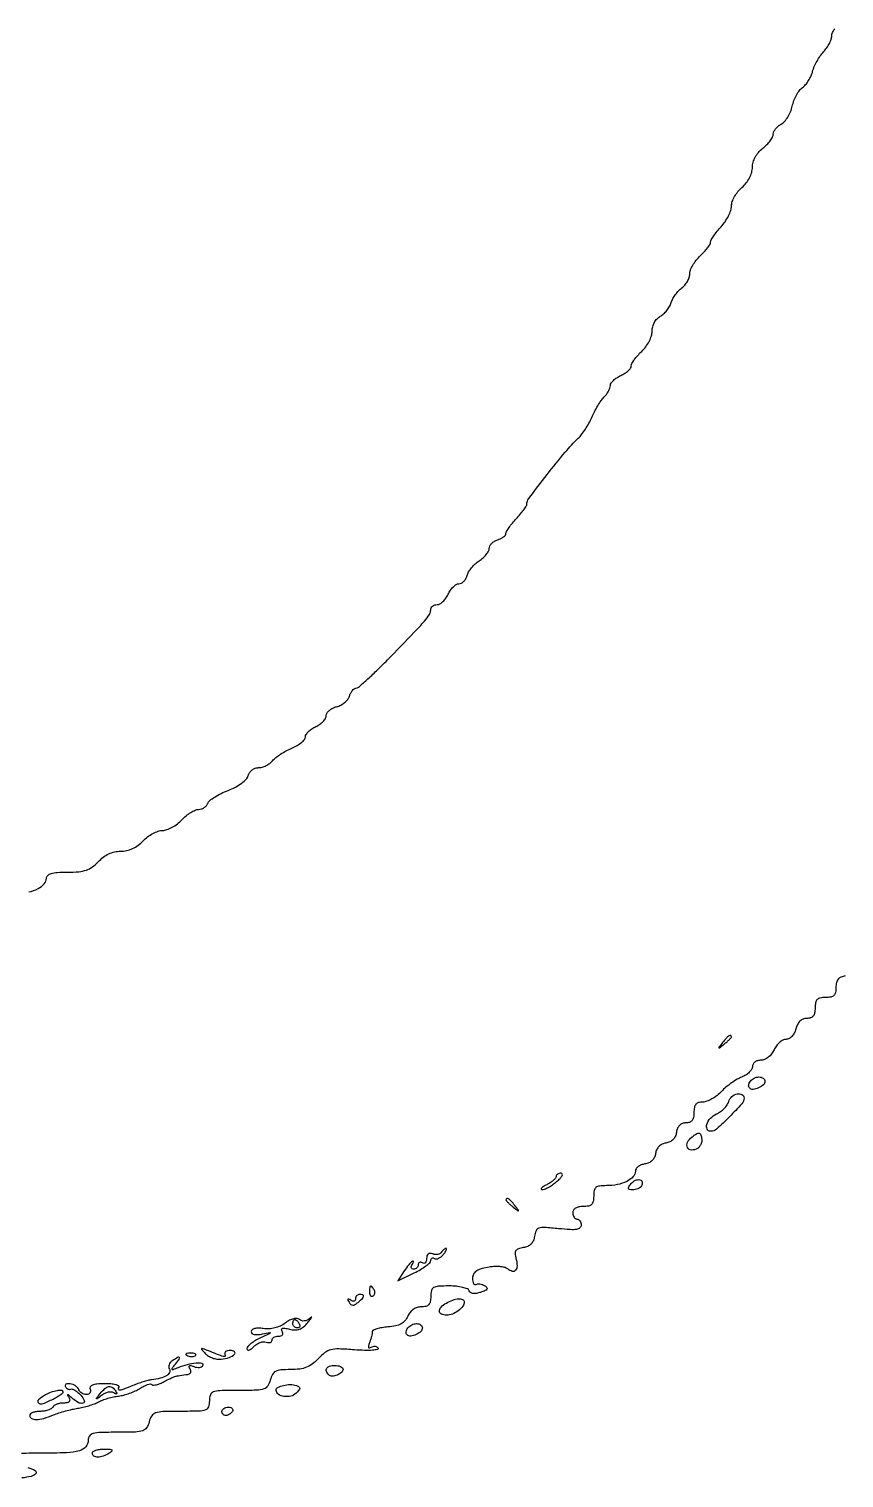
# Model space of a CAD drawing. Extents: x 0 to 2372, y 0 to 2187.
# Drawn here: x 1643.8 to 1838.9, y 742.1 to 1088.7 of the extents above; entities that cross this region are included whole.
import ezdxf

# ---------------------------------------------------------------- set-up
doc = ezdxf.new("R2010")
doc.units = 0

msp = doc.modelspace()

# ---------------------------------------------------------------- linework, layer by layer
for points in [[(1643.783742, 882.264871, 0.068785), (1645.983854, 883.051444, 0.087258), (1647.481004, 884.200927, 0.187641), (1648, 885.535184, -0.209694), (1648.300608, 886.220442, -0.115906), (1649.111499, 886.677452, -0.056555), (1650.591398, 886.930643, -0.014115), (1653.047749, 887, 0.020665), (1655.748706, 887.111677, 0.061228), (1657.56182, 887.488568, 0.076687), (1658.994122, 888.234836, 0.047532), (1660.41242, 889.5, -0.045648), (1661.59688, 890.564599, -0.050941), (1662.914092, 891.352613, -0.052838), (1664.318073, 891.836267, -0.056605), (1665.759711, 892, 0.056918), (1667.195959, 892.164029, 0.051182), (1668.613497, 892.6491, 0.049375), (1669.949763, 893.433202, 0.045653), (1671.14504, 894.482723, -0.042709), (1672.215751, 895.434071, -0.03702), (1673.483194, 896.241222, -0.038761), (1674.748543, 896.799588, -0.082832), (1675.797749, 896.982723, 0.083721), (1676.844377, 897.167314, 0.039459), (1678.10113, 897.7293, 0.037658), (1679.356241, 898.542059, 0.04339), (1680.41242, 899.5, -0.032445), (1681.421995, 900.456714, -0.033315), (1682.538343, 901.265625, -0.035317), (1683.596776, 901.82996, -0.105194), (1684.396056, 902, 0.079403), (1685.074829, 902.108477, 0.065399), (1685.736729, 902.426221, 0.066645), (1686.282188, 902.89626, 0.090252), (1686.619557, 903.450966, -0.132415), (1687.103867, 904.115619, -0.027884), (1688.282295, 904.960539, -0.027396), (1689.802768, 905.814034, -0.022983), (1691.49807, 906.552413, 0.029502), (1693.244574, 907.340318, 0.038039), (1694.736377, 908.273156, 0.042993), (1695.832127, 909.235745, 0.127761), (1696.316278, 910.101448, -0.089299), (1696.654623, 910.831656, -0.075891), (1697.242889, 911.446243, -0.075777), (1697.988669, 911.858054, -0.088545), (1698.783936, 912, 0.070424), (1699.63915, 912.121056, 0.04462), (1700.579234, 912.486128, 0.044036), (1701.457157, 913.021505, 0.060776), (1702.127555, 913.654904, -0.053855), (1702.879278, 914.385031, -0.021379), (1704.051532, 915.222744, -0.020863), (1705.405071, 916.02675, -0.024592), (1706.75, 916.668324, 0.032398), (1707.994085, 917.285797, 0.041256), (1709.045312, 918.017308, 0.046429), (1709.781959, 918.750726, 0.175469), (1710, 919.352905, -0.146077), (1710.175964, 919.94235, -0.053103), (1710.734375, 920.624042, -0.04701), (1711.543417, 921.284227, -0.04076), (1712.5, 921.818046, 0.046055), (1713.456388, 922.365094, 0.050364), (1714.265625, 923.063845, 0.056501), (1714.820714, 923.801642, 0.133823), (1715, 924.459509, -0.143979), (1715.182478, 925.080067, -0.072162), (1715.723849, 925.702244, -0.062272), (1716.521726, 926.232175, -0.054049), (1717.464165, 926.580362, 0.059741), (1718.451486, 926.957916, 0.050787), (1719.381678, 927.575451, 0.053156), (1720.120154, 928.326395, 0.091122), (1720.531553, 929.099414, -0.042122), (1720.831797, 929.826679, -0.051634), (1721.233773, 930.441703, -0.0603), (1721.67125, 930.864444, -0.163385), (1722.075012, 931, 0.179214), (1722.66345, 931.217912, 0.005313), (1724.675909, 932.982813, 0.009985), (1727.013963, 935.163339, 0.006651), (1729.608796, 937.75, 0.001216), (1736.048045, 944.374202, 0.014147), (1738.486013, 947.041456, 0.036596), (1739.662642, 948.624881, 0.142428), (1740, 949.785169, -0.124441), (1740.117124, 950.248481, -0.100781), (1740.446923, 950.643143, -0.090506), (1740.94024, 950.908361, -0.078352), (1741.521439, 951, 0.1326), (1742.186674, 951.179578, 0.056806), (1742.930559, 951.734375, 0.050694), (1743.633475, 952.543632, 0.046624), (1744.181954, 953.5, -0.043981), (1744.723799, 954.456461, -0.049113), (1745.407401, 955.265625, -0.055293), (1746.123099, 955.821879, -0.138429), (1746.754135, 956, 0.12288), (1747.340162, 956.14623, 0.074831), (1747.916322, 956.57382, 0.06743), (1748.395707, 957.206643, 0.064557), (1748.698073, 957.95343, -0.073354), (1749.064465, 958.814686, -0.035292), (1749.762541, 959.794117, -0.034035), (1750.649981, 960.731905, -0.041246), (1751.604453, 961.476483, 0.037709), (1752.521095, 962.181192, 0.040712), (1753.296308, 962.999087, 0.044449), (1753.833997, 963.80494, 0.125542), (1754, 964.455665, -0.124618), (1754.148423, 965.041929, -0.069743), (1754.5875, 965.637632, -0.062599), (1755.235261, 966.152222, -0.059811), (1756, 966.5, 0.037517), (1756.765483, 966.807815, 0.047843), (1757.4125, 967.20713, 0.055843), (1757.860429, 967.632974, 0.176576), (1758, 968.015866, -0.135796), (1758.13574, 968.506442, -0.017476), (1758.734375, 969.43054, -0.019369), (1759.542663, 970.497078, -0.015042), (1760.5, 971.594501, 0.012275), (1761.457522, 972.679952, 0.016565), (1762.265625, 973.710106, 0.013606), (1762.876979, 974.594484, 0.145422), (1763, 975.008518, -0.163551), (1763.470594, 976.408708, -0.00368), (1767.846779, 982.09623, -0.008758), (1772.199464, 987.471112, -0.029026), (1775.32158, 990.780743, 0.042011), (1776.118827, 991.67104, 0.018875), (1777.016981, 992.95995, 0.01853), (1777.868879, 994.401337, 0.023986), (1778.535196, 995.785044, -0.019741), (1779.180818, 997.155408, -0.016517), (1779.969634, 998.55642, -0.016834), (1780.777012, 999.790112, -0.043087), (1781.463616, 1000.606473, 0.0368), (1782.051551, 1001.287964, 0.034284), (1782.548687, 1002.064036, 0.03612), (1782.892812, 1002.816416, 0.089429), (1783, 1003.410914, -0.15051), (1783.174579, 1003.977733, -0.051737), (1783.734375, 1004.641082, -0.045782), (1784.543345, 1005.28857, -0.039007), (1785.5, 1005.818046, 0.035632), (1786.4568, 1006.339208, 0.043242), (1787.265625, 1006.962319, 0.04873), (1787.828595, 1007.590688, 0.159629), (1788, 1008.113891, -0.129171), (1788.155604, 1008.70616, -0.027503), (1788.734375, 1009.611454, -0.027047), (1789.542979, 1010.615681, -0.022855), (1790.5, 1011.58758, 0.046863), (1791.462993, 1012.664235, 0.039621), (1792.270717, 1013.961574, 0.041326), (1792.821145, 1015.281581, 0.078274), (1793, 1016.417067, -0.064345), (1793.138388, 1017.487975, -0.06053), (1793.545156, 1018.512517, -0.062874), (1794.165641, 1019.373556, -0.082533), (1794.932275, 1019.963755, 0.062115), (1795.724248, 1020.52375, 0.038439), (1796.505855, 1021.355353, 0.038084), (1797.161873, 1022.311283, 0.054881), (1797.575735, 1023.248939, -0.048274), (1797.983341, 1024.206385, -0.031561), (1798.623367, 1025.222595, -0.031684), (1799.380489, 1026.142745, -0.051457), (1800.143459, 1026.806704, 0.062884), (1800.853793, 1027.453872, 0.048424), (1801.454641, 1028.314433, 0.049542), (1801.863833, 1029.246342, 0.078848), (1802, 1030.104453, -0.093544), (1802.174987, 1031.031593, -0.038202), (1802.734375, 1032.191224, -0.036095), (1803.543359, 1033.378849, -0.038331), (1804.5, 1034.41242, 0.019627), (1805.457177, 1035.372011, 0.024371), (1806.265625, 1036.339354, 0.023827), (1806.852303, 1037.197306, 0.138917), (1807, 1037.718648, -0.129879), (1807.142401, 1038.25761, -0.019814), (1807.734375, 1039.209749, -0.021044), (1808.54277, 1040.300173, -0.016847), (1809.5, 1041.405499, 0.037091), (1810.45674, 1042.605059, 0.033189), (1811.265625, 1043.976907, 0.034742), (1811.824793, 1045.310786, 0.082057), (1812, 1046.371186, -0.086514), (1812.178776, 1047.396671, -0.041884), (1812.734375, 1048.611593, -0.039878), (1813.543397, 1049.813768, -0.04579), (1814.5, 1050.813051, 0.04773), (1815.502602, 1051.868536, 0.045778), (1816.302787, 1053.109196, 0.048199), (1816.825526, 1054.39915, 0.072298), (1817, 1055.599466, -0.070472), (1817.171101, 1056.807409, -0.054631), (1817.677385, 1058.037071, -0.051775), (1818.472915, 1059.191983, -0.049449), (1819.5, 1060.17866, 0.031454), (1820.456765, 1061.033861, 0.034674), (1821.265625, 1061.97647, 0.037084), (1821.832306, 1062.868943, 0.123521), (1822, 1063.537396, -0.11291), (1822.139055, 1064.145325, -0.05526), (1822.563623, 1064.822305, -0.05075), (1823.184807, 1065.460406, -0.051551), (1823.918718, 1065.956499, 0.090458), (1824.705916, 1066.582498, 0.04186), (1825.484031, 1067.638841, 0.039646), (1826.137485, 1068.91905, 0.044154), (1826.553073, 1070.241638, -0.038246), (1826.956037, 1071.579008, -0.033456), (1827.572959, 1072.90314, -0.03494), (1828.297109, 1074.026124, -0.079464), (1829.020091, 1074.726626, 0.065179), (1829.738709, 1075.384352, 0.0348), (1830.449324, 1076.359256, 0.03396), (1831.046938, 1077.473221, 0.04468), (1831.426178, 1078.561893, -0.041164), (1831.818277, 1079.713436, -0.024023), (1832.464184, 1081.022038, -0.023904), (1833.242097, 1082.278586, -0.036989), (1834.040441, 1083.273784, 0.035732), (1834.790348, 1084.203803, 0.032768), (1835.42438, 1085.257593, 0.034371), (1835.863456, 1086.274998, 0.084879), (1836, 1087.073552, -0.113902), (1836.177075, 1087.840778, -0.047455), (1836.734375, 1088.752835, -0.043687)], [(1839.239784, 862.180449, 0.064322), (1838.201717, 861.892952, 0.122773), (1837.513257, 861.377176, 0.116667), (1837.126155, 860.578294, 0.054788), (1837, 859.430449, -0.048567), (1836.881089, 858.209141, -0.152513), (1836.492846, 857.493045, -0.148603), (1835.758735, 857.114354, -0.045331), (1834.5, 857, 0.045527), (1833.231486, 856.884257, 0.152009), (1832.5, 856.5, 0.152009), (1832.115743, 855.768514, 0.045527), (1832, 854.5, -0.044938), (1831.893853, 853.321345, -0.123229), (1831.551905, 852.565506, -0.14899), (1830.941934, 852.143784, -0.077433), (1830.019052, 852, 0.093626), (1829.134108, 851.832827, 0.098003), (1828.387137, 851.355308, 0.085775), (1827.806974, 850.568699, 0.054667), (1827.410644, 849.5, -0.05616), (1827.037604, 848.503218, -0.071617), (1826.473437, 847.701664, -0.083107), (1825.786378, 847.180794, -0.1213), (1825.052107, 847, 0.120304), (1824.306032, 846.817852, 0.059486), (1823.49493, 846.265625, 0.053933), (1822.746199, 845.456183, 0.052841), (1822.181954, 844.5, -0.056219), (1821.583572, 843.5014, -0.06243), (1820.795795, 842.70006, -0.068524), (1819.909677, 842.178006, -0.099216), (1819.021439, 842, 0.070701), (1818.23362, 841.888041, 0.091228), (1817.581438, 841.561428, 0.105212), (1817.152976, 841.067858, 0.126988), (1817, 840.475249, -0.138024), (1816.815889, 839.820999, -0.061682), (1816.254372, 839.114907, -0.054341), (1815.432652, 838.467661, -0.048859), (1814.461691, 837.985435, 0.042711), (1813.322383, 837.436923, 0.021566), (1811.985641, 836.566492, 0.021249), (1810.673237, 835.542011, 0.02953), (1809.59702, 834.510186, -0.040738), (1808.549181, 833.549651, -0.03703), (1807.326774, 832.737367, -0.039055), (1806.119449, 832.177216, -0.08932), (1805.135329, 832, 0.065318), (1804.11141, 831.865666, 0.151904), (1803.463533, 831.457305, 0.132645), (1803.108814, 830.709928, 0.044877), (1803, 829.5, -0.045013), (1802.894691, 828.332615, -0.119974), (1802.556955, 827.573759, -0.147496), (1801.959762, 827.147084, -0.082056), (1801.069551, 827, 0.089135), (1800.229196, 826.84899, 0.107865), (1799.556336, 826.417234, 0.098278), (1799.08185, 825.707764, 0.0632), (1798.819551, 824.75, -0.071093), (1798.538322, 823.783023, -0.087695), (1798.009039, 823.009232, -0.088854), (1797.252863, 822.470878, -0.075159), (1796.311493, 822.188507, 0.074927), (1795.380287, 821.909654, 0.086432), (1794.622985, 821.377015, 0.086432), (1794.090346, 820.619713, 0.074927), (1793.811493, 819.688507, -0.075159), (1793.529122, 818.747137, -0.088854), (1792.990768, 817.990961, -0.087695), (1792.216977, 817.461678, -0.071093), (1791.25, 817.180449, 0.057987), (1790.38958, 816.954392, 0.069727), (1789.660938, 816.544907, 0.082413), (1789.169495, 816.022762, 0.148749), (1789, 815.465633, -0.194003), (1788.471913, 814.155831, -0.085414), (1786.939852, 813.029629, -0.066804), (1784.690165, 812.25889, -0.049204), (1782.065741, 812, 0.028679), (1780.406178, 811.904732, 0.143323), (1779.556574, 811.546134, 0.175443), (1779.128096, 810.830264, 0.048036), (1779, 809.5, -0.045527), (1778.884257, 808.231486, -0.152009), (1778.5, 807.5, -0.152009), (1777.768514, 807.115743, -0.045527), (1776.5, 807, 0.04716), (1775.456621, 806.90137, 0.088208), (1774.666667, 806.6, 0.118484), (1774.177821, 806.11998, 0.140575), (1774, 805.5, 0.064853), (1774.074694, 804.926543, 0.082425), (1774.29375, 804.440625, 0.098894), (1774.618646, 804.115568, 0.148195), (1775, 804, -0.141414), (1775.381339, 803.889946, -0.099797), (1775.70625, 803.580599, -0.084761), (1775.925109, 803.117973, -0.068297), (1776, 802.572253, -0.221004), (1775.693139, 801.911919, -0.136229), (1774.899957, 801.548175, -0.055209), (1773.375648, 801.473614, -0.010354), (1770.586712, 801.703206, 0.008321), (1767.226867, 801.993559, 0.094395), (1765.908328, 801.836351, 0.214593), (1765.221522, 801.222117, 0.069577), (1764.836712, 799.880953, -0.064147), (1764.542251, 798.811188, -0.09573), (1764.005947, 798.00603, -0.096692), (1763.212779, 797.463939, -0.066617), (1762.161944, 797.16891, 0.043857), (1760.993248, 796.897324, 0.165962), (1760.401774, 796.452412, 0.167449), (1760.208726, 795.741442, 0.044835), (1760.393736, 794.567368, -0.049888), (1760.652745, 792.808541, -0.180813), (1760.312202, 791.749965, -0.301195), (1759.523828, 791.491603, -0.106476), (1758.417812, 792.06821, 0.113608), (1757.675787, 792.441852, 0.040499), (1756.497132, 792.631192, 0.036348), (1755.080717, 792.639213, 0.02962), (1753.575803, 792.448243, 0.027629), (1751.8626, 792.02774, 0.084233), (1750.795075, 791.493501, 0.126679), (1750.209756, 790.779533, 0.109102), (1750, 789.829692, 0.039721), (1750.056688, 789.117241, 0.085913), (1750.234338, 788.598939, 0.162016), (1750.496348, 788.355855, 0.250097), (1750.797746, 788.375, -0.121643), (1751.199856, 788.504462, -0.055983), (1751.753128, 788.480952, -0.050732), (1752.360282, 788.322233, -0.049166), (1752.929874, 788.04334, -0.079095), (1753.430933, 787.611414, -0.328945), (1753.455655, 787.236851, -0.153325), (1753.02744, 786.878482, -0.021309), (1751.92636, 786.476628, -0.037261), (1750.920249, 786.238032, -0.075455), (1750.108312, 786.231753, -0.109741), (1749.532719, 786.449392, -0.168812), (1749.210899, 786.867304, 0.221618), (1748.795079, 787.306613, 0.036182), (1747.646847, 787.667271, 0.034002), (1746.135836, 787.91737, 0.024018), (1744.416667, 788, 0.013184), (1741.796624, 787.930901, 0.116102), (1740.691667, 787.608491, 0.209021), (1740.163261, 786.904117, 0.057941), (1740, 785.5, -0.044991), (1739.888863, 784.267398, -0.139854), (1739.523713, 783.526198, -0.152814), (1738.845727, 783.127257, -0.057207), (1737.737128, 783, 0.077327), (1736.738161, 782.844576, 0.074349), (1735.818784, 782.392365, 0.072098), (1735.048997, 781.675966, 0.066077), (1734.487128, 780.75, -0.075596), (1733.810013, 779.680332, -0.090253), (1732.880097, 778.935194, -0.071993), (1731.577396, 778.457051, -0.031375), (1729.75, 778.189635, 0.021389), (1728.312945, 778.008554, 0.033481), (1727.101562, 777.718447, 0.036012), (1726.221685, 777.373131, 0.288858), (1726, 777.021422, -0.048867), (1725.956416, 776.576544, -0.014133), (1725.803205, 775.902729, -0.014068), (1725.586508, 775.149075, -0.014575), (1725.330061, 774.417743, 0.025479), (1725.088737, 773.678298, 0.163644), (1725.111964, 773.29099, 0.369149), (1725.333202, 773.17603, 0.081564), (1725.760963, 773.352267, -0.080325), (1726.223466, 773.54415, -0.091457), (1726.701848, 773.568355, -0.100742), (1727.121243, 773.423454, -0.121532), (1727.418116, 773.132491, -0.520465), (1727.275526, 772.800976, -0.03316), (1726.037696, 772.628389, -0.025685), (1724.164992, 772.589281, -0.011942), (1721.737214, 772.721392, 0.011176), (1718.004255, 772.930258, 0.068398), (1716.089256, 772.732232, 0.103741), (1714.670269, 772.05313, 0.042085), (1713.075686, 770.605213, -0.042697), (1711.673215, 769.334862, -0.069323), (1710.274123, 768.54815, -0.063431), (1708.624862, 768.132077, -0.030117), (1706.434094, 768, 0.018626), (1704.070977, 767.911939, 0.100812), (1702.842013, 767.564604, 0.152313), (1702.104666, 766.837088, 0.061051), (1701.589356, 765.5, -0.081609), (1700.976294, 764.084673, -0.172096), (1700.041911, 763.362, -0.072613), (1698.305862, 763.059528, -0.006882), (1693.980948, 763, 0.005625), (1689.509149, 762.949689, 0.08052), (1687.948095, 762.660471, 0.227839), (1687.241109, 761.944205, 0.082901), (1687, 760.5, -0.08197), (1686.761727, 759.056344, -0.227732), (1686.060841, 758.34069, -0.081428), (1684.515486, 758.050692, -0.005751), (1680.108408, 758, 0.007047), (1675.847609, 757.939948, 0.073332), (1674.127501, 757.636548, 0.171927), (1673.199459, 756.914036, 0.080889), (1672.589356, 755.5, -0.081609), (1671.976294, 754.084673, -0.172096), (1671.041911, 753.362, -0.072613), (1669.305862, 753.059528, -0.006882), (1664.980948, 753, 0.006913), (1660.9514, 752.944283, 0.059357), (1659.171937, 752.682208, 0.169668), (1658.326488, 752.102645, 0.159771), (1658, 751.106989, -0.180994), (1657.413018, 749.538554, -0.147859), (1655.886052, 748.579126, -0.05795), (1652.818692, 748.110443, -0.008964), (1646.658759, 748, 0.007256), (1642.024518, 747.932742, 0.045593)], [(1643.564004, 744.546181, -0.080385), (1645.302396, 743.848988, -0.493543), (1645.394645, 743.028912, -0.136263), (1644.327357, 742.452737, -0.025373), (1642.11246, 742.064726, -0.024658)]]:
    msp.add_lwpolyline(points, format="xyb")
for points in [[(1809.872445, 846.25, 0.001576), (1808.99236, 845.120493, 0.377591), (1809, 845, 0.377591), (1809.120493, 844.99236, 0.001576), (1810.25, 845.872445, 0.012436), (1810.920402, 846.425681, 0.017649), (1811.485938, 846.952641, 0.013803), (1811.91885, 847.410139, 0.184603), (1812, 847.622445, 0.307699), (1811.806605, 847.90695, 0.241985), (1811.426111, 847.869516, 0.065617), (1810.76332, 847.306759, 0.017685)], [(1820, 836.968615, -0.213422), (1819.621817, 836.122972, -0.075769), (1818.486858, 835.381846, -0.076784), (1817.197884, 835.019605, -0.230479), (1816.356736, 835.30993, -0.242984), (1816.115307, 836.067091, -0.130219), (1816.532249, 836.983357, -0.102648), (1817.459491, 837.733481, -0.119467), (1818.559017, 838, -0.069866), (1819.109745, 837.922668, -0.085761), (1819.576711, 837.697031, -0.100101), (1819.888923, 837.361922, -0.138501)], [(1815, 832.966667, -0.185656), (1814.466532, 831.579478, -0.012784), (1811.520831, 828.479169, -0.012784), (1808.420522, 825.533468, -0.185656), (1807.033333, 825, -0.278622), (1806.169182, 825.522071, -0.20422), (1806.076398, 826.665383, -0.111969), (1806.95137, 828.108858, -0.094108), (1808.415246, 829.143337, 0.050162), (1809.375676, 829.703191, 0.04244), (1810.265284, 830.472229, 0.044388), (1810.959154, 831.322571, 0.085185), (1811.321626, 832.121898, -0.149986), (1812.043505, 833.290039, -0.124074), (1813.351489, 833.958782, -0.181464), (1814.49832, 833.805023, -0.276354)], [(1803.856752, 820.911468, -0.139901), (1802.42287, 820.506007, -0.283124), (1801.46237, 821.100497, -0.234502), (1801.457206, 822.366015, -0.119622), (1802.5, 823.617435, -0.014631), (1803.685024, 824.443401, -0.167375), (1804.228874, 824.580981, -0.286156), (1804.582388, 824.317051, -0.04193), (1804.848393, 823.419942, -0.079039), (1804.881302, 822.715681, -0.066449), (1804.700811, 821.989959, -0.068044), (1804.342958, 821.353704, -0.092513)], [(1770, 814.152814, -0.177225), (1769.854547, 813.755341, -0.03992), (1769.339062, 813.235731, -0.036638), (1768.611401, 812.69808, -0.02844), (1767.75, 812.220495, 0.020291), (1766.956361, 811.797229, 0.068467), (1766.495582, 811.434238, 0.293146), (1766.44997, 811.205133, 0.292341), (1766.639216, 811.06768, 0.112861), (1767.229692, 811.166265, 0.026739), (1768.137268, 811.597608, 0.026176), (1769.151801, 812.21889, 0.023198), (1770.139216, 812.966731, 0.02528), (1770.96202, 813.725817, 0.067134), (1771.439332, 814.365507, 0.187461), (1771.494597, 814.768299, 0.339712), (1771.25, 814.966731, 0.066156), (1770.772146, 814.916124, 0.08509), (1770.367188, 814.741366, 0.102258), (1770.096663, 814.473222, 0.147559)], [(1790.457295, 811.930902, -0.09982), (1790.123319, 811.574235, -0.052232), (1789.591712, 811.273452, -0.048999), (1788.959247, 811.06904, -0.053722), (1788.318538, 811, -0.038489), (1787.547214, 811.059463, -0.309419), (1787.301216, 811.290494, -0.209835), (1787.380863, 811.689439, -0.020503), (1787.990862, 812.48899, -0.107759), (1789.000764, 813.278267, -0.169397), (1790.083985, 813.401285, -0.296611), (1790.62334, 812.846817, -0.189332)], [(1758, 808.622445, 0.184603), (1758.08115, 808.410139, 0.013803), (1758.514062, 807.952641, 0.017649), (1759.079598, 807.425681, 0.012436), (1759.75, 806.872445, 0.001576), (1760.879507, 805.99236, 0.377591), (1761, 806, 0.377591), (1761.00764, 806.120493, 0.001576), (1760.127555, 807.25, 0.017685), (1759.23668, 808.306759, 0.065617), (1758.573889, 808.869516, 0.241985), (1758.193395, 808.90695, 0.307699)], [(1742.526992, 796.043674, -0.126981), (1742.190464, 795.720854, -0.081026), (1741.678351, 795.533742, -0.072258), (1741.073335, 795.506898, -0.066719), (1740.467975, 795.650663, 0.083779), (1739.851108, 795.77522, 0.170709), (1739.385753, 795.628159, 0.160721), (1739.096779, 795.212787, 0.072405), (1739, 794.547972, -0.061057), (1738.927278, 793.954667, -0.130242), (1738.70625, 793.552903, -0.191558), (1738.379215, 793.402804, -0.152499), (1738, 793.5, 0.082592), (1737.6179, 793.656512, 0.161196), (1737.29375, 793.6254, 0.182303), (1737.078288, 793.413961, 0.108972), (1737, 793.059017, -0.099038), (1736.919152, 792.654856, -0.097945), (1736.688914, 792.311086, -0.097945), (1736.345144, 792.080848, -0.099038), (1735.940983, 792, -0.108972), (1735.586039, 792.078288, -0.182303), (1735.3746, 792.29375, -0.161196), (1735.343488, 792.6179, -0.082592), (1735.5, 793, 0.077578), (1735.842537, 793.813058, 0.706975), (1735.631677, 793.952384, 0.062401), (1734.71654, 793.062284, 0.023651), (1733.668283, 791.616488), (1732.106546, 789.232976), (1736.053273, 791.139827, 0.019854), (1737.564964, 791.945712, 0.027801), (1738.840649, 792.790771, 0.027021), (1739.777166, 793.571116, 0.208464), (1740, 794.082356, -0.095503), (1740.068051, 794.435383, -0.173486), (1740.260466, 794.652827, -0.172166), (1740.548373, 794.699834, -0.093882), (1740.886693, 794.570027, 0.165938), (1741.317852, 794.471484, 0.078442), (1741.875922, 794.620389, 0.064546), (1742.470716, 794.981976, 0.050777), (1743.009138, 795.51101, 0.021187), (1743.444257, 796.082959, 0.045998), (1743.716381, 796.562609, 0.090539), (1743.795011, 796.879067, 0.432775), (1743.681462, 797, 0.127255), (1743.423719, 796.933322, 0.046409), (1743.109922, 796.719079, 0.042291), (1742.794773, 796.409593, 0.03911)], [(1725.333333, 786.543989, 0.059057), (1725.394948, 786.024148, 0.126631), (1725.582917, 785.669932, 0.191218), (1725.860929, 785.534562, 0.158515), (1726.182979, 785.613087, 0.108766), (1726.463027, 785.88478, 0.099739), (1726.614038, 786.257398, 0.095385), (1726.612382, 786.673795, 0.090093), (1726.457295, 787.069098, 0.02679), (1725.913397, 787.852054, 0.350126), (1725.59208, 787.929499, 0.269722), (1725.376303, 787.618676, 0.019984)], [(1722, 784.940983, -0.132745), (1721.906838, 784.596262, -0.19028), (1721.660863, 784.40265, -0.143226), (1721.287383, 784.400314, -0.068937), (1720.845492, 784.595492, 0.028924), (1720.378209, 784.848191, 0.339828), (1720.188763, 784.806373, 0.295997), (1720.163161, 784.598954, 0.025211), (1720.434519, 784.10595, 0.071163), (1720.86938, 783.585095, 0.181496), (1721.320121, 783.40821, 0.140543), (1721.857578, 783.553707, 0.03729), (1722.589028, 784.073886, 0.01865), (1723.625552, 785.001525, 0.149414), (1723.933006, 785.555268, 0.386596), (1723.740259, 785.886068, 0.076504), (1723, 786, 0.105053), (1722.618444, 785.918938, 0.099167), (1722.29375, 785.688914, 0.09642), (1722.076123, 785.345238, 0.093332)], [(1748, 784.2, -0.160852), (1747.649136, 783.137576, -0.070561), (1746.595547, 782.070059, -0.066662), (1745.194486, 781.271675, -0.096503), (1743.8, 781, -0.101348), (1742.536693, 781.258725, -0.2956), (1742.062645, 781.963748, -0.205525), (1742.459682, 782.934384, -0.062506), (1743.75, 783.919901, -0.043858), (1745.27465, 784.637218, -0.071694), (1746.669383, 784.932968, -0.119311), (1747.628039, 784.76674, -0.29885)], [(1705.151914, 779.114589, -0.053113), (1703.998035, 778.422729, -0.046929), (1702.675828, 777.95471, -0.046709), (1701.282956, 777.739829, -0.051406), (1699.919534, 777.798502, 0.03092), (1698.725154, 777.898955, 0.064771), (1697.799873, 777.799314, 0.102932), (1697.212659, 777.521589, 0.235166), (1697, 777.094447, 0.223665), (1697.200526, 776.668599, 0.122693), (1697.731537, 776.414409, 0.071632), (1698.594948, 776.363174, 0.030039), (1699.75, 776.530436, -0.002855), (1701.480918, 776.877994, -0.632308), (1701.557693, 776.773918, -0.161526), (1701.344878, 776.572292, -0.001352), (1699.25, 775.597762, 0.026472), (1698.005596, 774.940953, 0.035033), (1696.954688, 774.208617, 0.037662), (1696.205313, 773.504964, 0.187545), (1696, 772.976845, 0.257486), (1696.149656, 772.705503, 0.219879), (1696.477398, 772.662696, 0.08835), (1697.000801, 772.934676, 0.032492), (1697.628939, 773.486082, -0.053698), (1698.353821, 774.069997, -0.054689), (1699.182126, 774.48197, -0.060303), (1699.984919, 774.671474, -0.120011), (1700.628939, 774.588895, 0.061874), (1701.153658, 774.45892, 0.108272), (1701.597251, 774.50185, 0.150888), (1701.888729, 774.706308, 0.166406), (1702, 775.031385, -0.158213), (1702.119901, 775.400824, -0.097107), (1702.457961, 775.715469, -0.078981), (1702.962828, 775.927911, -0.060238), (1703.559017, 776, 0.068666), (1704.135052, 776.079483, 0.16596), (1704.484512, 776.320184, 0.19927), (1704.576932, 776.689316, 0.101728), (1704.409864, 777.145843, -0.134356), (1704.274557, 777.605188, -0.340004), (1704.468859, 777.868272, -0.112601), (1705.073583, 777.901516, -0.019144), (1706.210497, 777.662017, 0.055474), (1707.503539, 777.486295, 0.094241), (1708.57711, 777.663615, 0.087966), (1709.560127, 778.235757, 0.043245), (1710.583116, 779.266174, 0.007289), (1711.238842, 780.075783, 0.058699), (1711.488283, 780.483615, 0.742145), (1711.417242, 780.546624, 0.042043), (1711.04726, 780.273794, -0.060785), (1710.395709, 779.829942, -0.087389), (1709.730726, 779.622593, -0.099999), (1709.102981, 779.667498, -0.105887), (1708.556174, 779.95338, 0.14827), (1707.942948, 780.211441, 0.086595), (1707.140769, 780.156145, 0.064934), (1706.192849, 779.787098, 0.036339)], [(1708.5, 779, -0.082592), (1708.656512, 778.6179, -0.161196), (1708.6254, 778.29375, -0.182303), (1708.413961, 778.078288, -0.108972), (1708.059017, 778, -0.093332), (1707.654762, 778.076123, -0.09642), (1707.311086, 778.29375, -0.099167), (1707.081062, 778.618444, -0.105053), (1707, 779, -0.042167), (1707.032345, 779.382849, -0.061769), (1707.129539, 779.70625, -0.081139), (1707.272352, 779.92554, -0.210953), (1707.440983, 780, -0.151918), (1707.65171, 779.934461, -0.038439), (1707.933975, 779.70625, -0.035638), (1708.231006, 779.382774, -0.029505)], [(1738, 777.968615, -0.213422), (1737.621817, 777.122972, -0.075769), (1736.486858, 776.381846, -0.076784), (1735.197884, 776.019605, -0.230479), (1734.356736, 776.30993, -0.242984), (1734.115307, 777.067091, -0.130219), (1734.532249, 777.983357, -0.102648), (1735.459491, 778.733481, -0.119467), (1736.559017, 779, -0.069866), (1737.109745, 778.922668, -0.085761), (1737.576711, 778.697031, -0.100101), (1737.888923, 778.361922, -0.138501)], [(1686.032757, 771.807187, 0.073668), (1686.764729, 771.22338, 0.047736), (1687.750554, 770.770313, 0.047093), (1688.824066, 770.506152, 0.064069), (1689.820192, 770.487026, 0.050357), (1691.740314, 770.89507, 0.110356), (1693.03003, 771.650468, 0.464734), (1693.000497, 772.253311, 0.1644), (1692.059133, 772.571429, 0.049422), (1691.368029, 772.502949, 0.107539), (1690.882071, 772.290705, 0.183818), (1690.676166, 771.977235, 0.195219), (1690.737464, 771.615776, -0.140717), (1690.82562, 771.302102, -0.338349), (1690.68677, 771.122507, -0.130163), (1690.291517, 771.122005, -0.031296), (1689.664045, 771.330061, 0.000811), (1685.845974, 772.860015, 0.062294), (1685.211265, 773.025517, 0.682524), (1685.114286, 772.849523, 0.014076)], [(1678.121885, 770.096491, 0.078998), (1677.647632, 769.678624, 0.089961), (1677.351718, 769.151349, 0.099553), (1677.277474, 768.598609, 0.122772), (1677.435267, 768.104741, -0.268331), (1677.459012, 767.293537, -0.13465), (1676.726714, 766.527277, -0.074045), (1675.231178, 765.90807, -0.034612), (1673.162002, 765.541086, 0.034971), (1672.332485, 765.393351, 0.012149), (1671.161278, 765.068631, 0.012), (1669.884579, 764.647312, 0.013682), (1668.6849, 764.181843, -0.006739), (1666.503542, 763.300446, -0.064985), (1665.53447, 763.062542, -0.419796), (1665.26094, 763.285534, -0.16279), (1665.385193, 763.814238, 0.442062), (1665.296293, 764.124691, 0.059197), (1664.574717, 764.380899, 0.038242), (1663.40724, 764.553144, 0.01931), (1661.91947, 764.5999, 0.017776), (1660.0884, 764.521578, 0.070923), (1658.994805, 764.277137, 0.168294), (1658.494536, 763.860043, 0.231181), (1658.443875, 763.285663, -0.101559), (1658.524988, 762.795469, -0.142982), (1658.385381, 762.377663, -0.14224), (1658.042149, 762.099142, -0.10011), (1657.551949, 762, -0.077488), (1656.993437, 762.087078, -0.067882), (1656.459753, 762.341522, -0.070329), (1656.030989, 762.718238, -0.097242), (1655.779124, 763.162627, 0.105715), (1655.506099, 763.626055, 0.05834), (1655.005885, 764.057049, 0.054317), (1654.37021, 764.392954, 0.058033), (1653.691028, 764.574842, 0.047944), (1653.078187, 764.605456, 0.124747), (1652.658583, 764.478359, 0.22878), (1652.493301, 764.225341, 0.172277), (1652.564335, 763.895903, 0.067894), (1652.834675, 763.567788, 0.079946), (1653.16964, 763.345201, 0.092315), (1653.515402, 763.259543, 0.136444), (1653.819098, 763.32506, -0.21831), (1654.194518, 763.345282, -0.043009), (1654.814048, 763.036771, -0.038406), (1655.530064, 762.520431, -0.02733), (1656.25, 761.841372, -0.088628), (1657.060744, 760.612423, -0.456866), (1656.749199, 759.968665, -0.199795), (1655.575391, 760.123824, -0.055646), (1654.053296, 761.25, 0.004358), (1653.313322, 761.924927, 0.184745), (1653.117076, 762, 0.561535), (1653.058975, 761.904697, 0.009535), (1653.412313, 761.25, -0.107073), (1653.578108, 760.715226, -0.226271), (1653.429623, 760.318035, -0.149175), (1652.949917, 760.073255, -0.043944), (1652.118034, 760, 0.045566), (1651.307139, 759.925948, 0.045713), (1650.523987, 759.70625, 0.049743), (1649.879804, 759.383658, 0.113876), (1649.5, 759, -0.130646), (1649.093337, 758.615492, -0.045439), (1648.346475, 758.29375, -0.041396), (1647.42066, 758.073842, -0.037634), (1646.440983, 758, 0.039081), (1645.50628, 757.92683, 0.058208), (1644.717039, 757.70625, 0.076538), (1644.179376, 757.382793, 0.222681), (1644, 757, 0.283239), (1644.433722, 756.295776, 0.124409), (1645.546136, 756.04794, 0.064824), (1647.338611, 756.333169, 0.025989), (1649.6849, 757.161126, -0.019422), (1650.977607, 757.636467, -0.011673), (1652.544186, 758.104262, -0.011682), (1654.126213, 758.497238, -0.019937), (1655.465522, 758.741285, 0.022479), (1656.749715, 758.982039, 0.01621), (1658.157549, 759.360611, 0.016426), (1659.475167, 759.80892, 0.03381), (1660.465522, 760.261198, -0.034618), (1661.443596, 760.705964, -0.017918), (1662.718062, 761.130778, -0.017727), (1664.06504, 761.475381, -0.025654), (1665.276816, 761.675556, 0.035874), (1666.507578, 761.904777, 0.022156), (1667.914452, 762.340216, 0.022179), (1669.273466, 762.896963, 0.036735), (1670.356642, 763.498025, -0.027648), (1671.281357, 764.033339, -0.039929), (1672.154848, 764.392044, -0.045757), (1672.869235, 764.550591, -0.232125), (1673.244179, 764.422487, 0.214589), (1673.620841, 764.279578, 0.043834), (1674.343098, 764.387071, 0.038976), (1675.227188, 764.67346, 0.027938), (1676.164354, 765.122748, -0.012782), (1677.669158, 765.901086, -0.03882), (1678.740739, 766.321869, -0.035677), (1679.911998, 766.59025, -0.009522), (1681.809017, 766.847686, 0.101967), (1682.257664, 766.995899, 0.159163), (1682.527509, 767.295723, 0.152511), (1682.574838, 767.707446, 0.091589), (1682.394972, 768.169939, -0.058114), (1682.169824, 768.651332, -0.351806), (1682.259103, 768.89203, -0.201774), (1682.600435, 768.940424, -0.027269), (1683.30393, 768.713613, 0.054445), (1683.968015, 768.538639, 0.065144), (1684.614275, 768.526526, 0.076858), (1685.145891, 768.67067, 0.150888), (1685.472905, 768.956159, 0.529542), (1685.250957, 769.452592, 0.066126), (1683.834306, 769.5154, 0.04063), (1681.701499, 769.151553, 0.033145), (1679.5, 768.430665, -0.007308), (1678.297587, 767.966921, -0.338598), (1678.060841, 768.04002, -0.329388), (1678.065372, 768.291236, -0.007113), (1678.872445, 769.312769, 0.008994), (1679.861719, 770.574648, 0.36806), (1679.842831, 770.897467, 0.347291), (1679.511895, 770.943594, 0.008646)], [(1681.8125, 771.316886, 0.051402), (1682.359369, 771.160852, 0.05415), (1682.916927, 771.123424, 0.060344), (1683.402231, 771.202593, 0.126455), (1683.729167, 771.395833, 0.296942), (1683.77538, 771.614691, 0.208169), (1683.592839, 771.799335, 0.077125), (1683.112848, 771.910055, 0.028489), (1682.416667, 771.921053, 0.018894), (1681.670344, 771.862007, 0.168741), (1681.37858, 771.720685, 0.470617), (1681.395823, 771.538436, 0.054073)], [(1719, 768.106989, -0.218907), (1718.6448, 767.334562, -0.081579), (1717.599301, 766.699345, -0.081237), (1716.401339, 766.430132, -0.214275), (1715.597766, 766.735568, -0.104297), (1715.047981, 767.579208, -0.235241), (1715.116527, 768.319195, -0.186855), (1715.79516, 768.83178, -0.069473), (1717, 769, -0.042713), (1717.765672, 768.934472, -0.06238), (1718.4125, 768.737678, -0.081888), (1718.850784, 768.448422, -0.208972)], [(1647.75, 761.919901, 0.041297), (1646.101074, 760.767533, 0.439319), (1646.064272, 760.038177, 0.286488), (1646.988447, 759.816604, 0.03502), (1649, 760.649887, 0.010648), (1650.149666, 761.254323, 0.016196), (1651.11875, 761.832218, 0.010841), (1651.881516, 762.34491, 0.244009), (1652, 762.573242, 0.386716), (1651.65115, 762.95683, 0.061908), (1650.545845, 762.924907, 0.048808), (1649.120039, 762.560729, 0.044981)], [(1664.595492, 762.845492, -0.028921), (1664.847766, 762.379003, -0.337512), (1664.806645, 762.188958, -0.297903), (1664.600362, 762.162486, -0.025541), (1664.110704, 762.431581, 0.124083), (1663.526402, 762.616606, 0.06559), (1662.7632, 762.562153, 0.058976), (1661.947847, 762.29192, 0.056682), (1661.206195, 761.83609, -0.001724), (1660.114327, 760.987124, -0.408033), (1659.99946, 761.000669, -0.347362), (1659.998195, 761.127907, -0.001592), (1660.872445, 762.25, -0.042541), (1661.998313, 763.458305, -0.145276), (1662.957054, 763.918049, -0.203531), (1663.80914, 763.706843, -0.093439)], [(1707.755083, 762.326511, -0.140266), (1706.503631, 761.631938, -0.094178), (1704.858976, 761.565839, -0.111161), (1703.503493, 762.090095, -0.250112), (1703, 763.033665, -0.279044), (1703.414383, 763.718353, -0.062437), (1704.748747, 764.216953, -0.057119), (1706.391982, 764.413043, -0.08343), (1707.827541, 764.178696, -0.058151), (1708.44947, 763.882505, -0.268503), (1708.628362, 763.543477, -0.165784), (1708.453907, 763.090577, -0.022288)], [(1692.5, 758, -0.06081), (1692.193797, 757.617485, -0.051032), (1691.7871, 757.29375, -0.053229), (1691.346558, 757.073302, -0.089642), (1690.940983, 757, -0.105429), (1690.581949, 757.076556, -0.099231), (1690.276414, 757.29375, -0.096318), (1690.071618, 757.618268, -0.092995), (1690, 758, -0.153634), (1690.120018, 758.381379, -0.097988), (1690.457961, 758.70625, -0.080552), (1690.962904, 758.925455, -0.062283), (1691.559017, 759, -0.066118), (1692.110654, 758.926733, -0.138808), (1692.478525, 758.70625, -0.191142), (1692.607943, 758.379648, -0.139169)], [(1663, 748, -0.05437), (1661.582896, 747.288872, -0.089354), (1660.2663, 747.051693, -0.147327), (1659.363212, 747.323695, -0.251537), (1659, 748, -0.242407), (1659.19699, 748.382445, -0.069028), (1659.807812, 748.701752, -0.052836), (1660.696678, 748.917643, -0.03458), (1661.75, 748.984687, -0.011096), (1663.150937, 748.945789, -0.155556), (1663.616929, 748.771138, -0.461139), (1663.628119, 748.487379, -0.043106)]]:
    msp.add_lwpolyline(points, format="xyb", close=True)

doc.saveas('drawing.dxf')
